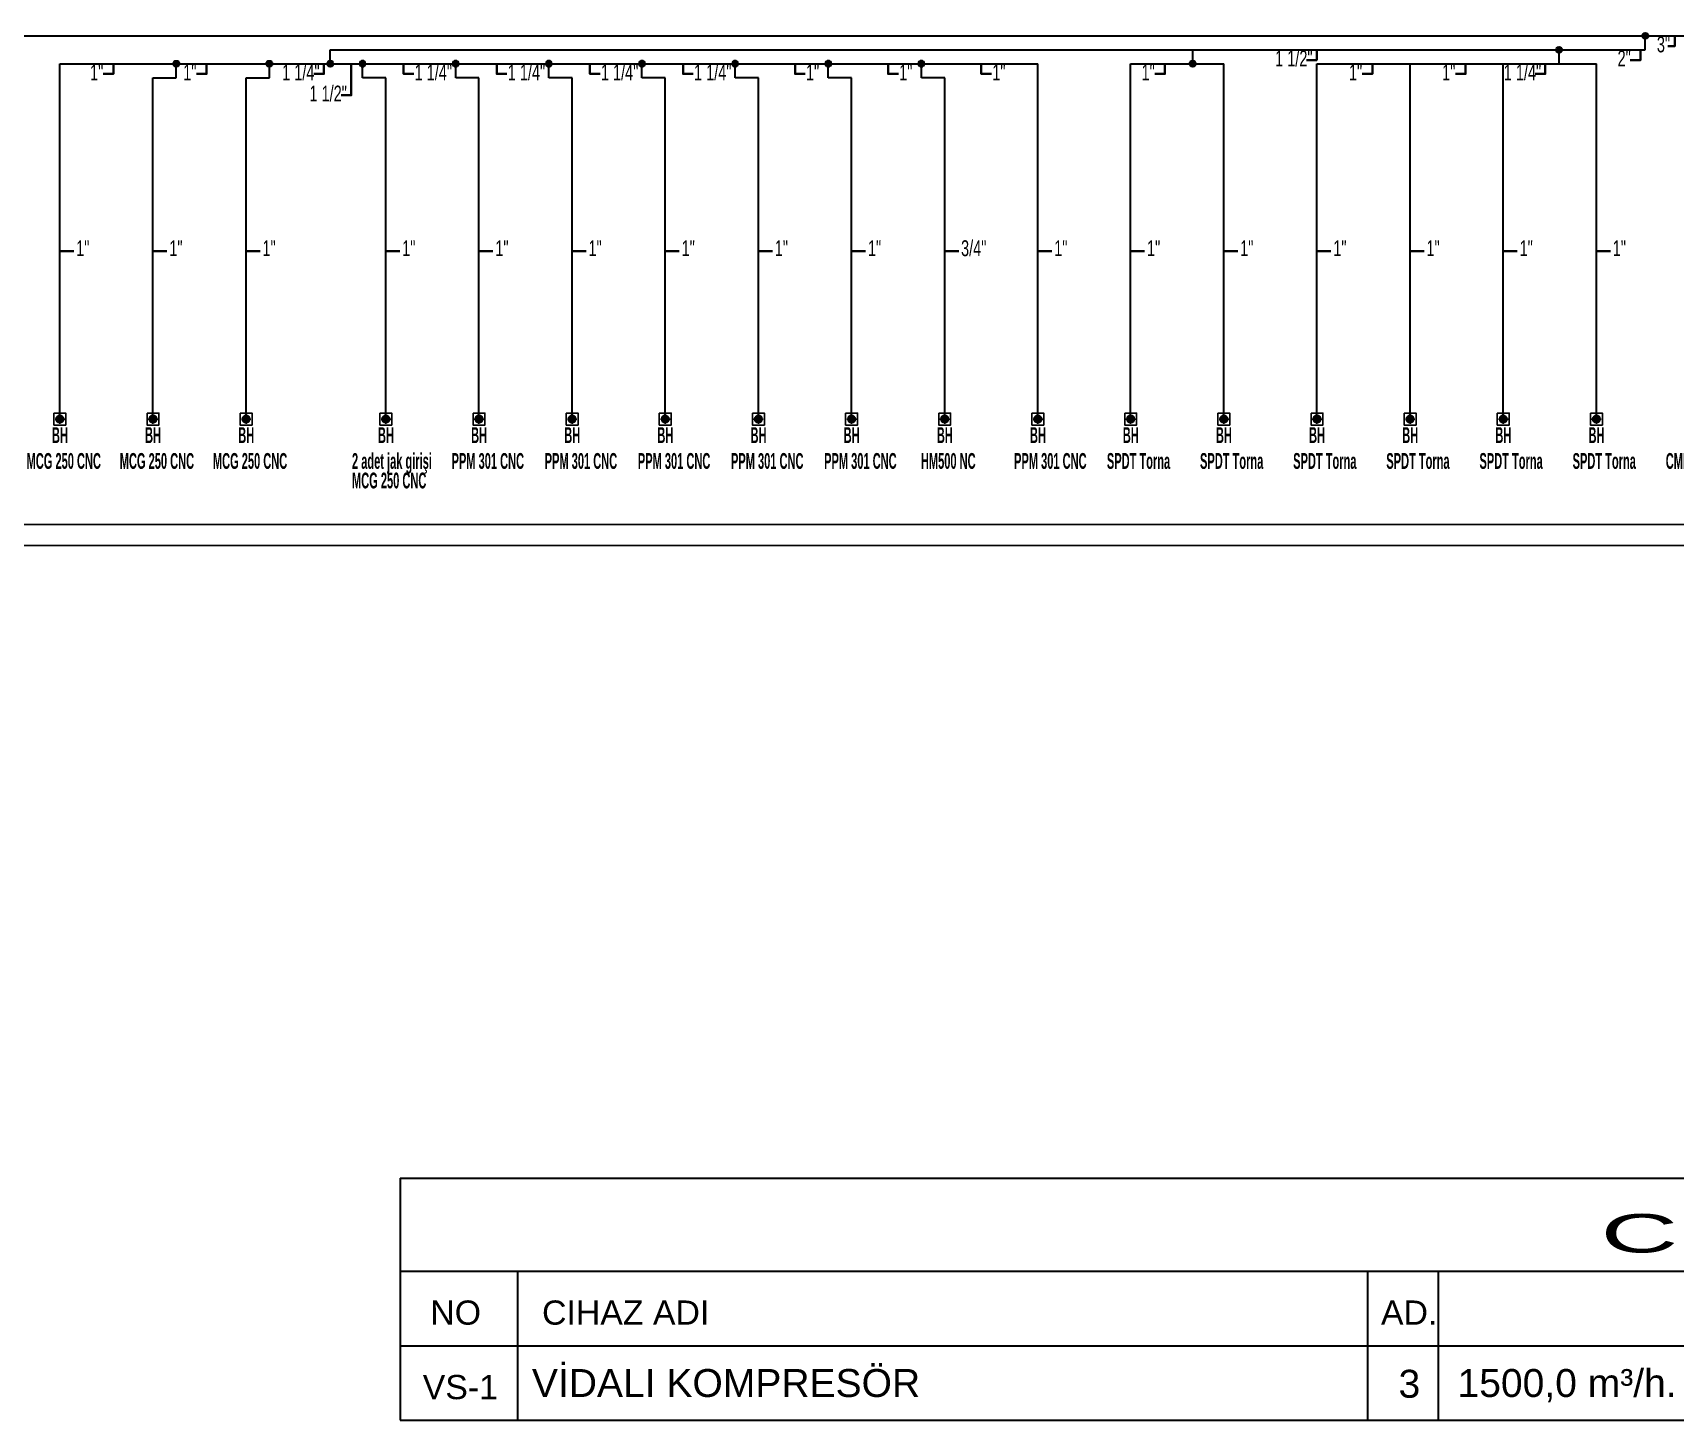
# Model space of a CAD drawing. Header units: centimetres. Extents: x 392964 to 515689, y 49661 to 58661.
# Drawn here: x 508215 to 509978, y 52398 to 53888 of the extents above; entities that cross this region are included whole.
import ezdxf
from ezdxf.enums import TextEntityAlignment as Align

# ---------------------------------------------------------------- set-up
doc = ezdxf.new("R2010")
doc.units = ezdxf.units.CM
doc.linetypes.add('MEDSISTEMBH_LINE', pattern=[1.5, 1.3, 0, -0.2])
doc.layers.add('-M-VALVE', color=7, linetype='Continuous')
for name, color, linetype, lineweight in [('0-KRCN-BAS HAVA', 101, 'BASINÇ HAVA', 35), ('0-KRCN-IST-03CIHAZ', 120, 'Continuous', 30), ('0-KRCN-IST-YAZI', 81, 'Continuous', 30), ('0-KRCN-SHT-02CIHAZ', 132, 'Continuous', 25), ('_MDS_0', 7, 'Continuous', 30), ('_MDS_BORU_22.00X1.00_BASINÇLI HAVA', 5, 'Continuous', 30), ('_MDS_TEE', 7, 'Continuous', 30)]:
    doc.layers.add(name, color=color, linetype=linetype, lineweight=lineweight)
doc.styles.add('ON', font='ARIALN.TTF', dxfattribs={"width": 0.8, "height": 6})
doc.styles.add('OYAK', font='arialbd.ttf')
doc.styles.get("Standard").update_dxf_attribs({"font": 'arial.ttf'})
doc.styles.add('TROMANT', font='arial.ttf', dxfattribs={"width": 0.8})
doc.linetypes.add('BASINÇ HAVA', pattern='A,0.5,-0.2,["BH",Standard,S=0.1,R=0,X=-0.1,Y=-0.05],-0.2', length=0.9)

# ---------------------------------------------------------------- blocks, each defined once
blk = doc.blocks.new('TEE')
at = {"layer": '_MDS_TEE'}
h = blk.add_hatch(color=256, dxfattribs=at)
h.dxf.hatch_style = 1
edge = h.paths.add_edge_path()
edge.add_arc((0, 0), 50, 0, 360)
blk.add_circle((0, 0), 50, dxfattribs=at)
blk = doc.blocks.new('G$C63E5540C')
at = {"layer": '-M-VALVE', "color": 7}
for p, q in [((-4.000761649253946, 0.00282816809783526), (4.097099556188368, 0.00282816809783526)), ((-0.5886311090798699, 0.4552892951147669), (-0.5886311090798699, -0.4496329588083654)), ((-0.208099661178494, 1.372613990582977), (-0.208099661178494, 1.104969783347769)), ((-0.0002805213339343027, -4.046102434542036), (-0.0002805213339343027, 4.051758770903803)), ((0.207538618446506, 1.372613990582977), (0.207538618446506, 1.104969783347769)), ((0.5880700664120013, 0.4552892951147669), (0.5880700664120013, -0.4496329588083654))]:
    blk.add_line(p, q, dxfattribs=at)
blk.add_lwpolyline([(-5.000622930665486, 5.004750527019723), (4.999377069334514, 5.004750527019723), (4.999377069334514, -4.995249472980277), (-5.000622930665486, -4.995249472980277)], close=True, dxfattribs=at)
for radius in [3.232742174660741, 3.021624318356365, 3.021624318356365, 2.114477279548504, 2.114477279548504, 2.00561963489156, 1.995723485377295, 1.38546093199746, 1.121563611616992, 0.8081855436651845, 0.7422112135700679, 0.5277946407609372, 0.4486254446467967, 0.2770921863994921, 0.002842046271338699]:
    blk.add_circle((-0.0002805213339343027, 0.00282816809783526), radius, dxfattribs=at)
for radius, start, end in [(0.6268329140053732, 20.18086003609478, 159.8191399635647), (0.5937689708556622, 7.746304218193885, 172.2536957818985), (0.5937689708556622, 187.7463042313442, 352.2536957688406), (0.6268329140066776, 200.1808600358036, 339.819139963958)]:
    blk.add_arc((-0.0002805213339343027, 0.00282816809783526), radius, start, end, dxfattribs=at)
for points, knots in [([(-0.2485404440226375, -0.1202453488793935), (-0.2448874756241821, -0.1161469372830197), (-0.2414625096835152, -0.1118469308707972), (-0.2329731821864698, -0.09980701876281728), (-0.2284236262598824, -0.09173316654482733), (-0.2192947351231851, -0.07127085284957957), (-0.2150703767424602, -0.05700010222858509), (-0.2098809020603767, -0.02712314700488605), (-0.2088101727313187, -0.01153134513242549), (-0.2088101727313187, 0.01718768132820969), (-0.2098809020603767, 0.03277948320078394), (-0.2150703767424602, 0.06265643853498659), (-0.2192947351231851, 0.07692718898999829), (-0.2284236262598824, 0.09738950274061153), (-0.2329731821864698, 0.1054633550138533), (-0.2414625096835152, 0.1175032670666951), (-0.2448874756241821, 0.1218032734235521), (-0.2485404440226375, 0.1259016850190164)], [1.486169734890414, 1.486169734890414, 1.486169734890414, 1.486169734890414, 1.618518147470244, 1.618518147470244, 1.842374581757495, 1.842374581757495, 2.168854135831518, 2.168854135831518, 2.495333689905543, 2.495333689905543, 2.821813243979576, 2.821813243979576, 3.148292798053609, 3.148292798053609, 3.372149232340866, 3.372149232340866, 3.504497644920578, 3.504497644920578, 3.504497644920578, 3.504497644920578]), ([(0.2479794013261198, 0.1259016850190164), (0.2443264329208432, 0.1218032734235521), (0.2409014669588032, 0.1175032670666951), (0.2324121394617578, 0.1054633550138533), (0.2278625835565435, 0.09738950274061153), (0.2187336924484953, 0.07692718898999829), (0.2145093340677704, 0.06265643853498659), (0.2093198593001944, 0.03277948320078394), (0.2082491300561742, 0.01718768132820969), (0.2082491300561742, -0.01153134513242549), (0.2093198593001944, -0.02712314700488605), (0.2145093340677704, -0.05700010222858509), (0.2187336924484953, -0.07127085284957957), (0.2278625835565435, -0.09173316654482733), (0.2324121394617578, -0.09980701876281728), (0.2409014669588032, -0.1118469308707972), (0.2443264329208432, -0.1161469372830197), (0.2479794013261198, -0.1202453488793935)], [1.48616973488959, 1.48616973488959, 1.48616973488959, 1.48616973488959, 1.618518147469334, 1.618518147469334, 1.842374581756594, 1.842374581756594, 2.168854135830625, 2.168854135830625, 2.495333689904658, 2.495333689904658, 2.821813243978681, 2.821813243978681, 3.148292798052706, 3.148292798052706, 3.372149232339956, 3.372149232339956, 3.504497644919743, 3.504497644919743, 3.504497644919743, 3.504497644919743])]:
    blk.add_open_spline(points, degree=3, knots=knots, dxfattribs=at)

msp = doc.modelspace()

# ---------------------------------------------------------------- linework, layer by layer
at = {"layer": '0-KRCN-BAS HAVA', "color": 4, "ltscale": 150}
for points in [[(509970.4297884792, 53873.52489470419), (509977.9297884792, 53873.52489470419), (509977.9297884792, 53884.47792203779)], [(509582.4811881348, 53858.52489470419), (509593.4342154684, 53858.52489470419), (509593.4342154684, 53869.47792203779)], [(509929.9947673635, 53858.52489470419), (509940.9477946971, 53858.52489470419), (509940.9477946971, 53869.47792203779)], [(508290.6361506026, 53843.52489470419), (508301.5891779362, 53843.52489470419), (508301.5891779362, 53854.47792203779)], [(508390.6361506026, 53843.52489470419), (508401.5891779362, 53843.52489470419), (508401.5891779362, 53854.47792203779)], [(508516.6183335156, 53843.52489470419), (508527.5713608492, 53843.52489470419), (508527.5713608492, 53854.47792203779)], [(508545.9141861335, 53820.71934883785), (508556.8672134671, 53820.71934883785), (508556.8672134671, 53854.47792203779)], [(508624.0300180573, 53843.52489470419), (508613.0769907237, 53843.52489470419), (508613.0769907237, 53854.47792203779)], [(508724.0300180573, 53843.52489470419), (508713.0769907237, 53843.52489470419), (508713.0769907237, 53854.47792203779)], [(508824.0300180573, 53843.52489470419), (508813.0769907237, 53843.52489470419), (508813.0769907237, 53854.47792203779)], [(508924.0300180573, 53843.52489470419), (508913.0769907237, 53843.52489470419), (508913.0769907237, 53854.47792203779)], [(509044.2132789869, 53843.52489470419), (509033.2602516533, 53843.52489470419), (509033.2602516533, 53854.47792203779)], [(509144.2132789869, 53843.52489470419), (509133.2602516533, 53843.52489470419), (509133.2602516533, 53854.47792203779)], [(509244.2132789869, 53843.52489470419), (509233.2602516533, 53843.52489470419), (509233.2602516533, 53854.47792203779)], [(509419.4817295177, 53843.52489470419), (509430.4347568513, 53843.52489470419), (509430.4347568513, 53854.47792203779)], [(509642.1603336837, 53843.52489470419), (509653.1133610173, 53843.52489470419), (509653.1133610173, 53854.47792203779)], [(509742.1603336837, 53843.52489470419), (509753.1133610173, 53843.52489470419), (509753.1133610173, 53854.47792203779)], [(509827.7208392163, 53843.52489470419), (509838.6738665499, 53843.52489470419), (509838.6738665499, 53854.47792203779)], [(508243.9614761038, 53653.16502247809), (508258.9614761038, 53653.16502247809)], [(508343.9614761038, 53653.16502247809), (508358.9614761038, 53653.16502247809)], [(508443.9614761038, 53653.16502247809), (508458.9614761038, 53653.16502247809)], [(508593.9614761038, 53653.16502247809), (508608.9614761038, 53653.16502247809)], [(508693.9614761038, 53653.16502247809), (508708.9614761038, 53653.16502247809)], [(508793.9614761038, 53653.16502247809), (508808.9614761038, 53653.16502247809)], [(508893.9614761038, 53653.16502247809), (508908.9614761038, 53653.16502247809)], [(508993.9614761038, 53653.16502247809), (509008.9614761038, 53653.16502247809)], [(509093.9614761038, 53653.16502247809), (509108.9614761038, 53653.16502247809)], [(509193.9614761038, 53653.16502247809), (509208.9614761038, 53653.16502247809)], [(509293.9614761038, 53653.16502247809), (509308.9614761038, 53653.16502247809)], [(509393.5928013492, 53653.16502247809), (509408.5928013492, 53653.16502247809)], [(509493.5928013492, 53653.16502247809), (509508.5928013492, 53653.16502247809)], [(509593.5928013492, 53653.16502247809), (509608.5928013492, 53653.16502247809)], [(509693.5928013492, 53653.16502247809), (509708.5928013492, 53653.16502247809)], [(509793.5928013492, 53653.16502247809), (509808.5928013492, 53653.16502247809)], [(509893.5928013492, 53653.16502247809), (509908.5928013492, 53653.16502247809)]]:
    msp.add_lwpolyline(points, dxfattribs=at)
at = {"layer": '0-KRCN-IST-03CIHAZ'}
for p, q in [((508609.4930906597, 52657.54601016005), (508609.4930906597, 52397.54621816023)), ((508609.4930906597, 52657.54601016005), (512132.0768517134, 52657.54601016005)), ((508609.4930906597, 52557.54609016066), (512132.0768517132, 52557.54609016066)), ((508735.3607266864, 52557.54609016066), (508735.3607266864, 52397.54621816023)), ((509647.6847675386, 52557.54609016066), (509647.6847675386, 52397.54621816023)), ((509723.5524035653, 52557.54609016066), (509723.5524035653, 52397.54621816023)), ((508609.4930906597, 52477.54615416114), (512132.0768517132, 52477.54615416114)), ((508609.4930906597, 52397.54621816023), (512132.0768517131, 52397.54621816023))]:
    msp.add_line(p, q, dxfattribs=at)
at = {"layer": '0-KRCN-SHT-02CIHAZ', "color": 8}
for p, q in [((503564.066010452, 53359.47792203779), (513155.1881269637, 53359.47792203779)), ((513155.1881269637, 53336.97792203779), (503564.066010452, 53336.97792203779))]:
    msp.add_line(p, q, dxfattribs=at)
at = {"layer": '_MDS_BORU_22.00X1.00_BASINÇLI HAVA', "linetype": 'MEDSISTEMBH_LINE', "ltscale": 80}
for p, q in [((506743.9614761038, 53884.47792203779), (511894.0036027179, 53884.47792203779)), ((509946.0145011353, 53869.47792203779), (509946.0145011353, 53884.47792203779)), ((508534.2455704849, 53869.47792203779), (509946.0145011353, 53869.47792203779)), ((508534.2455704849, 53854.47792203779), (508534.2455704849, 53869.47792203779)), ((509460.2594680159, 53854.47792203779), (509460.2594680159, 53869.47792203779)), ((509853.5928013492, 53854.47792203779), (509853.5928013492, 53869.47792203779)), ((508243.9614761038, 53854.47792203779), (509293.9614761038, 53854.47792203779)), ((508243.9614761038, 53472.85212291839), (508243.9614761038, 53854.47792203779)), ((508368.9614761038, 53839.47792203779), (508368.9614761038, 53854.47792203779)), ((508468.9614761038, 53839.47792203779), (508468.9614761038, 53854.47792203779)), ((508568.9614761038, 53839.47792203779), (508568.9614761038, 53854.47792203779)), ((508668.9614761038, 53839.47792203779), (508668.9614761038, 53854.47792203779)), ((508768.9614761038, 53839.47792203779), (508768.9614761038, 53854.47792203779)), ((508868.9614761038, 53839.47792203779), (508868.9614761038, 53854.47792203779)), ((508968.9614761038, 53839.47792203779), (508968.9614761038, 53854.47792203779)), ((509068.9614761038, 53839.47792203779), (509068.9614761038, 53854.47792203779)), ((509168.9614761038, 53839.47792203779), (509168.9614761038, 53854.47792203779)), ((509293.9614761038, 53472.85212291839), (509293.9614761038, 53854.47792203779)), ((509393.5928013492, 53472.85212291839), (509393.5928013492, 53854.47792203779)), ((509393.5928013492, 53854.47792203779), (509493.5928013492, 53854.47792203779)), ((509493.5928013492, 53472.85212291839), (509493.5928013492, 53854.47792203779)), ((509593.5928013492, 53854.47792203779), (509893.5928013492, 53854.47792203779)), ((509593.5928013492, 53472.85212291839), (509593.5928013492, 53854.47792203779)), ((509693.5928013492, 53472.85212291839), (509693.5928013492, 53854.47792203779)), ((509793.5928013492, 53472.85212291839), (509793.5928013492, 53854.47792203779)), ((509893.5928013492, 53472.85212291839), (509893.5928013492, 53854.47792203779)), ((508343.9614761038, 53472.85212291839), (508343.9614761038, 53839.47792203779)), ((508343.9614761038, 53839.47792203779), (508368.9614761038, 53839.47792203779)), ((508443.9614761038, 53472.85212291839), (508443.9614761038, 53839.47792203779)), ((508443.9614761038, 53839.47792203779), (508468.9614761038, 53839.47792203779)), ((508593.9614761038, 53839.47792203779), (508568.9614761038, 53839.47792203779)), ((508593.9614761038, 53472.85212291839), (508593.9614761038, 53839.47792203779)), ((508693.9614761038, 53839.47792203779), (508668.9614761038, 53839.47792203779)), ((508693.9614761038, 53472.85212291839), (508693.9614761038, 53839.47792203779)), ((508793.9614761038, 53839.47792203779), (508768.9614761038, 53839.47792203779)), ((508793.9614761038, 53472.85212291839), (508793.9614761038, 53839.47792203779)), ((508893.9614761038, 53839.47792203779), (508868.9614761038, 53839.47792203779)), ((508893.9614761038, 53472.85212291839), (508893.9614761038, 53839.47792203779)), ((508993.9614761038, 53839.47792203779), (508968.9614761038, 53839.47792203779)), ((508993.9614761038, 53472.85212291839), (508993.9614761038, 53839.47792203779)), ((509093.9614761038, 53839.47792203779), (509068.9614761038, 53839.47792203779)), ((509093.9614761038, 53472.85212291839), (509093.9614761038, 53839.47792203779)), ((509193.9614761038, 53839.47792203779), (509168.9614761038, 53839.47792203779)), ((509193.9614761038, 53472.85212291839), (509193.9614761038, 53839.47792203779))]:
    msp.add_line(p, q, dxfattribs=at)

# ---------------------------------------------------------------- block references
at = {"layer": '-M-VALVE', "color": 7, "xscale": 1.276512899816038, "yscale": 1.276512899816038, "zscale": 1.276512899816038}
for p in [(508243.9654621016, 53472.84851272533), (508343.9654621016, 53472.84851272533), (508443.9654621016, 53472.84851272533), (508593.9654621016, 53472.84851272533), (508693.9654621016, 53472.84851272533), (508793.9654621016, 53472.84851272533), (508893.9654621016, 53472.84851272533), (508993.9654621016, 53472.84851272533), (509093.9654621016, 53472.84851272533), (509193.9654621016, 53472.84851272533), (509293.9654621016, 53472.84851272533), (509393.5967873471, 53472.84851272533), (509493.5967873471, 53472.84851272533), (509593.5967873471, 53472.84851272533), (509693.5967873471, 53472.84851272533), (509793.5967873471, 53472.84851272533), (509893.5967873471, 53472.84851272533)]:
    msp.add_blockref('G$C63E5540C', p, dxfattribs=at)
at = {"layer": '_MDS_BORU_22.00X1.00_BASINÇLI HAVA', "linetype": 'MEDSISTEMBH_LINE', "ltscale": 80, "yscale": 0.065, "zscale": 0.065}
for p, xscale, rotation in [((509946.0145011353, 53884.47792203779), 0.065, 90.00000000000001), ((509853.5928013492, 53869.47792203779), 0.065, 90.00000000000001), ((508368.9614761038, 53854.47792203779), 0.065, 90.00000000000001), ((508468.9614761038, 53854.47792203779), 0.065, 90.00000000000001), ((508534.2455704849, 53854.47792203779), 0.065, 90.00000000000001), ((508568.9614761038, 53854.47792203779), -0.065, 270), ((508668.9614761038, 53854.47792203779), -0.065, 270), ((508768.9614761038, 53854.47792203779), -0.065, 270), ((508868.9614761038, 53854.47792203779), -0.065, 270), ((508968.9614761038, 53854.47792203779), -0.065, 270), ((509068.9614761038, 53854.47792203779), -0.065, 270), ((509168.9614761038, 53854.47792203779), -0.065, 270), ((509460.2594680159, 53854.47792203779), 0.065, 90.00000000000001)]:
    msp.add_blockref('TEE', p, dxfattribs=dict(at, xscale=xscale, rotation=rotation))

# ---------------------------------------------------------------- texts
at = {"layer": '0-KRCN-BAS HAVA', "color": 4, "ltscale": 150, "style": 'ON', "width": 0.8}
for s, p in [('3"', (509958.51366273, 53866.78730792589)), ('1 1/2"', (509548.6951105592, 53851.78730792589)), ('2"', (509916.3542953799, 53851.78730792589)), ('1"', (508276.4534417583, 53836.78730792589)), ('1"', (508376.4534417583, 53836.78730792589)), ('1 1/4"', (508482.6665724549, 53836.78730792589)), ('1 1/4"', (508624.8621129863, 53836.78730792589)), ('1 1/4"', (508724.8621129863, 53836.78730792589)), ('1 1/4"', (508824.8621129863, 53836.78730792589)), ('1 1/4"', (508924.8621129863, 53836.78730792589)), ('1"', (509045.0453739158, 53836.78730792589)), ('1"', (509145.0453739158, 53836.78730792589)), ('1"', (509245.0453739158, 53836.78730792589)), ('1"', (509405.2990206734, 53836.78730792589)), ('1"', (509627.9776248394, 53836.78730792589)), ('1"', (509727.9776248394, 53836.78730792589)), ('1 1/4"', (509794.145631531, 53836.78730792589)), ('1 1/2"', (508511.9624250728, 53813.98176205955)), ('1"', (508261.5213725879, 53647.8534960231)), ('1"', (508361.5213725879, 53647.8534960231)), ('1"', (508461.5213725879, 53647.8534960231)), ('1"', (508611.5213725879, 53647.8534960231)), ('1"', (508711.5213725879, 53647.8534960231)), ('1"', (508811.5213725879, 53647.8534960231)), ('1"', (508911.5213725879, 53647.8534960231)), ('1"', (509011.5213725879, 53647.8534960231)), ('1"', (509111.5213725879, 53647.8534960231)), ('3/4"', (509211.5213725879, 53647.8534960231)), ('1"', (509311.5213725879, 53647.8534960231)), ('1"', (509411.1526978334, 53647.8534960231)), ('1"', (509511.1526978334, 53647.8534960231)), ('1"', (509611.1526978334, 53647.8534960231)), ('1"', (509711.1526978334, 53647.8534960231)), ('1"', (509811.1526978334, 53647.8534960231)), ('1"', (509911.1526978334, 53647.8534960231))]:
    msp.add_text(s, height=17, dxfattribs=at).set_placement(p)
at = {"layer": '0-KRCN-IST-YAZI', "style": 'TROMANT', "width": 2}
msp.add_text('CİHAZ LİSTESİ', height=41.30996695202644, dxfattribs=at).set_placement((509898.1047727963, 52577.61706102236))
at = {"layer": '0-KRCN-IST-YAZI', "style": 'TROMANT'}
for s, height, p in [('NO', 25.99997920001664, (508641.6794419328, 52500.10670377237)), ('CIHAZ ADI', 25.99997920001664, (508761.6794419328, 52500.10670377237)), ('AD.', 25.99997920001664, (509662.3380512252, 52500.10670377237)), ('VİDALI KOMPRESÖR', 29.9999760000192, (508750.7861570884, 52422.4598348743)), ('1500,0 m³/h. 13,0 Bar 5.000 Litre ( her kompresör seti için )', 29.9999760000192, (509744.4974357066, 52422.4598348743)), ('VS-1', 25.99997920001664, (508633.6052725079, 52420.10676777146)), ('3', 29.9999760000192, (509681.1807739882, 52421.64105966424))]:
    msp.add_text(s, height=height, dxfattribs=at).set_placement(p)
at = {"layer": '_MDS_0', "style": 'OYAK', "width": 0.5}
for p in [(508244.0847148709, 53442.00798105846), (508344.0847148709, 53442.00798105846), (508444.0847148709, 53442.00798105846), (508594.0847148709, 53442.00798105846), (508694.0847148709, 53442.00798105846), (508794.0847148709, 53442.00798105846), (508894.0847148709, 53442.00798105846), (508994.0847148709, 53442.00798105846), (509094.0847148709, 53442.00798105846), (509194.0847148709, 53442.00798105846), (509294.0847148709, 53442.00798105846), (509393.7160401164, 53442.00798105846), (509493.7160401164, 53442.00798105846), (509593.7160401164, 53442.00798105846), (509693.7160401164, 53442.00798105846), (509793.7160401164, 53442.00798105846), (509893.7160401164, 53442.00798105846)]:
    msp.add_text('BH', height=17, dxfattribs=at).set_placement(p, align=Align.BOTTOM_CENTER)
at = {"layer": '_MDS_0', "color": 61, "style": 'OYAK', "width": 0.5}
for s, p in [('MCG 250 CNC', (508208.2944946823, 53414.2602321713, 0.01420244584820145)), ('MCG 250 CNC', (508308.2944946823, 53414.2602321713, 0.01420244584820145)), ('MCG 250 CNC', (508408.2944946823, 53414.2602321713, 0.01420244584820145)), ('2 adet jak girişi', (508557.6372863235, 53414.2602321713, 0.01420244584820145)), ('PPM 301 CNC', (508664.5000943114, 53414.2602321713, 0.01420244584820145)), ('PPM 301 CNC', (508764.5000943114, 53414.2602321713, 0.01420244584820145)), ('PPM 301 CNC', (508864.5000943114, 53414.2602321713, 0.01420244584820145)), ('PPM 301 CNC', (508964.5000943114, 53414.2602321713, 0.01420244584820145)), ('PPM 301 CNC', (509064.5000943114, 53414.2602321713, 0.01420244584820145)), ('HM500 NC', (509168.4162494171, 53414.2602321713, 0.01420244584820145)), ('PPM 301 CNC', (509268.4162494171, 53414.2602321713, 0.01420244584820145)), ('SPDT Torna', (509368.0475746626, 53414.2602321713, 0.01420244584820145)), ('SPDT Torna', (509468.0475746626, 53414.2602321713, 0.01420244584820145)), ('SPDT Torna', (509568.0475746626, 53414.2602321713, 0.01420244584820145)), ('SPDT Torna', (509668.0475746626, 53414.2602321713, 0.01420244584820145)), ('SPDT Torna', (509768.0475746626, 53414.2602321713, 0.01420244584820145)), ('SPDT Torna', (509868.0475746626, 53414.2602321713, 0.01420244584820145)), ('CMM/MRF', (509968.0475746626, 53414.2602321713, 0.01420244584820145)), ('MCG 250 CNC     ', (508557.6372863235, 53393.27883800098, 0.01420244584820145))]:
    msp.add_text(s, height=17, dxfattribs=at).set_placement(p, align=Align.BOTTOM_LEFT)

doc.saveas('drawing.dxf')
